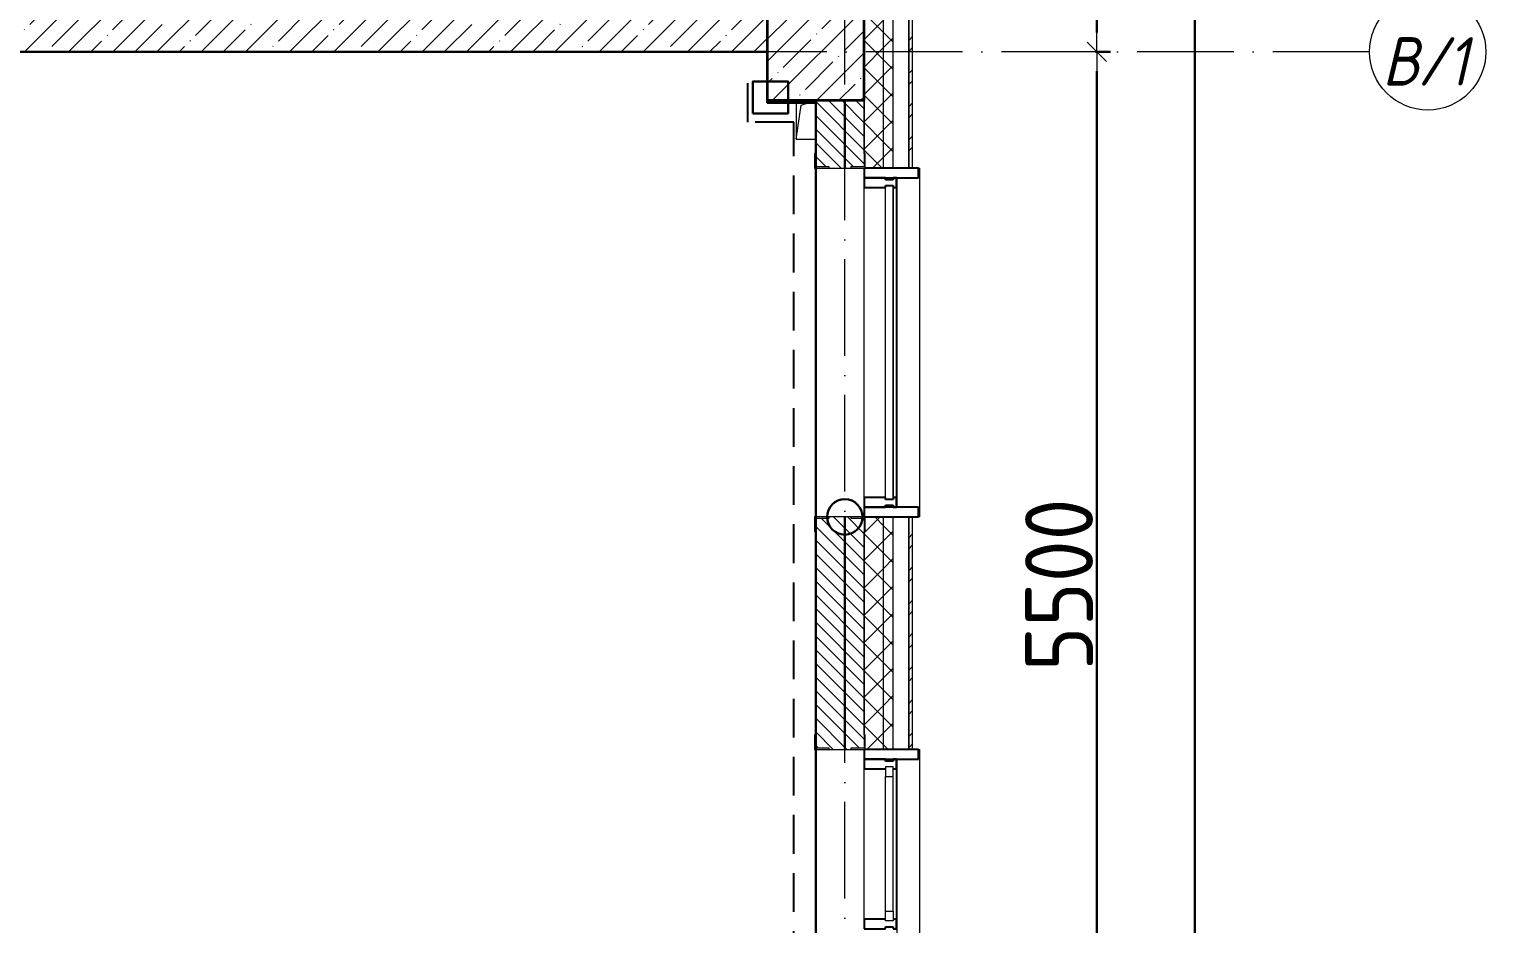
# Model space of a CAD drawing. Header units: millimetres. Extents: x -213536 to 1564669, y -45299 to 942238.
# Drawn here: x 529983 to 537500, y 429885 to 434503 of the extents above; entities that cross this region are included whole.
import ezdxf

# ---------------------------------------------------------------- set-up
doc = ezdxf.new("R2010")
doc.units = ezdxf.units.MM
for name, pattern in [('50_200_ШТРИХ_1Т_ш5_п1_п1_', [700, 500, -100, 0, -100]), ('Штрих короткий', [300, 150, -150]), ('Штриховая _2 мм - 1 мм_', [300, 200, -100])]:
    doc.linetypes.add(name, pattern=pattern)
for name, color, linetype, lineweight in [('0-1', 7, 'Continuous', 5), ('0-2', 7, 'Continuous', 9), ('2.1) ПГП окна 2.8 м', 5, 'Continuous', 30), ('3) ЖБ 4м', 3, 'Continuous', 30), ('3.1) ЖБ окна 1.2 м', 102, 'Continuous', 30), ('4) Метл уголки', 6, 'Continuous', 30), ('5) Швы', 2, 'Continuous', 30), ('Импосты витража', 7, 'Continuous', 9), ('Импосты витража-1', 7, 'Continuous', 25), ('Каркас_Импост', 7, 'Continuous', 13), ('Несущие колонны', 7, 'Continuous', 9), ('Несущие колонны-1', 7, 'Continuous', 35), ('Обобщенные модели', 7, 'Continuous', 9), ('Общие ребра', 7, 'Continuous', 9), ('Окна', 7, 'Continuous', 9), ('Оси', 7, 'Continuous', 9), ('Оси-1', 7, 'Continuous', 20), ('Оси-2', 7, '50_200_ШТРИХ_1Т_ш5_п1_п1_', 9), ('Остекление-1', 7, 'Continuous', 9), ('Перемычка-1', 7, 'Штрих короткий', 9), ('Размеры', 7, 'Continuous', 15), ('Стены', 7, 'Continuous', 9), ('Стены-1', 7, 'Continuous', 13), ('Штриховка разреза-1', 7, 'Continuous', 9)]:
    doc.layers.add(name, color=color, linetype=linetype, lineweight=lineweight)
doc.layers.add('Каркас_Импост-2', color=7, linetype='Continuous', lineweight=9, true_color=0xaaaaaa)
doc.layers.add('СТ-1_1', color=7, linetype='Штриховая _2 мм - 1 мм_', lineweight=90, true_color=0x888888)
doc.layers.get('0-2').off()
doc.styles.add('ISOCPEUR_I_1', font='isocpeui.ttf', dxfattribs={"width": 0.85, "height": 2.5})
doc.styles.add('СПДС', font='isocpeur.ttf', dxfattribs={"width": 0.9})
doc.dimstyles.new('Размера А3', dxfattribs={"dimtxt": 200, "dimasz": 100, "dimexe": 70, "dimexo": 100, "dimgap": 20, "dimtad": 1, "dimdec": 0, "dimrnd": 10, "dimzin": 0, "dimdsep": 46, "dimtxsty": 'СПДС', "dimblk": 'ARROWHEAD_6', "dimcen": 1, "dimclrd": 256, "dimclre": 256, "dimclrt": 256, "dimazin": 0, "dimtfac": 1, "dimtdec": 0, "dimtmove": 2, "dimatfit": 3, "dimfxl": 1, "dimtolj": 1, "dimtzin": 0, "dimarcsym": 0})
pattern_1 = [(45, (0, 0), (-70.71068, 70.71068), []), (135, (0, 0), (-70.71068, -70.71068), [])]

# ---------------------------------------------------------------- blocks, each defined once
blk = doc.blocks.new('Ось сетки - Круг_Ø6_00__ISO-2_5_0_9K_-16731441-АИ2_03_План отделки стен 3-го этажа _Часть 2_')
at = {"layer": 'Оси-1'}
blk.add_circle((0, 0), 3, dxfattribs=at)
blk = doc.blocks.new('ARROWHEAD_6')
at = {"color": 0, "linetype": 'Continuous'}
for p, q in [((0, 0), (-1, 0)), ((-0.5, -0.5), (0.5, 0.5))]:
    blk.add_line(p, q, dxfattribs=at)
blk = doc.blocks.new('*D4760')
at = {"layer": 'Defpoints', "color": 0, "transparency": 16777216}
for p in [(535386.8, 434385.4), (535492.9, 434385.4), (535386.8, 428885.4)]:
    blk.add_point(p, dxfattribs=at)
at = {"layer": 'Размеры', "lineweight": -2, "transparency": 16777216}
for p, q in [((535486.8, 434385.4), (535562.9, 434385.4)), ((535492.9, 428985.4), (535492.9, 434285.4)), ((535486.8, 428885.4), (535562.9, 428885.4))]:
    blk.add_line(p, q, dxfattribs=at)
at = {"layer": 'Размеры', "lineweight": -2, "transparency": 16777216, "xscale": 100, "yscale": 100, "zscale": 100}
for p, rotation in [((535492.9, 434385.4), 90), ((535492.9, 428885.4), 270)]:
    blk.add_blockref('ARROWHEAD_6', p, dxfattribs=dict(at, rotation=rotation))
at = {"layer": 'Размеры', "transparency": 16777216, "insert": (535297.9, 431635.4), "char_height": 350, "width": 2.488, "attachment_point": 5, "rotation": 90, "style": 'СПДС'}
blk.add_mtext('\\A1;5500', dxfattribs=at)
blk = doc.blocks.new('*D4761')
at = {"layer": 'Defpoints', "color": 0, "transparency": 16777216}
for p in [(535386.8, 436435.4), (535492.9, 436435.4), (535386.8, 434385.4)]:
    blk.add_point(p, dxfattribs=at)
at = {"layer": 'Размеры', "lineweight": -2, "transparency": 16777216}
for p, q in [((535486.8, 436435.4), (535562.9, 436435.4)), ((535492.9, 434485.4), (535492.9, 436335.4)), ((535486.8, 434385.4), (535562.9, 434385.4))]:
    blk.add_line(p, q, dxfattribs=at)
at = {"layer": 'Размеры', "lineweight": -2, "transparency": 16777216, "xscale": 100, "yscale": 100, "zscale": 100}
for p, rotation in [((535492.9, 436435.4), 90), ((535492.9, 434385.4), 270)]:
    blk.add_blockref('ARROWHEAD_6', p, dxfattribs=dict(at, rotation=rotation))
at = {"layer": 'Размеры', "transparency": 16777216, "insert": (535297.9, 435410.4), "char_height": 350, "width": 2.488, "attachment_point": 5, "rotation": 90, "style": 'СПДС'}
blk.add_mtext('\\A1;2050', dxfattribs=at)
blk = doc.blocks.new('*D4774')
at = {"layer": 'Defpoints', "color": 0, "transparency": 16777216}
for p in [(535630.4, 474285.4), (535998.3, 474285.4), (535892.2, 425235.4)]:
    blk.add_point(p, dxfattribs=at)
at = {"layer": 'Размеры', "lineweight": -2, "transparency": 16777216}
for p, q in [((535730.4, 474285.4), (536068.3, 474285.4)), ((535998.3, 425335.4), (535998.3, 474185.4)), ((535992.2, 425235.4), (536068.3, 425235.4))]:
    blk.add_line(p, q, dxfattribs=at)
at = {"layer": 'Размеры', "lineweight": -2, "transparency": 16777216, "xscale": 100, "yscale": 100, "zscale": 100}
for p, rotation in [((535998.3, 474285.4), 90), ((535998.3, 425235.4), 270)]:
    blk.add_blockref('ARROWHEAD_6', p, dxfattribs=dict(at, rotation=rotation))
at = {"layer": 'Размеры', "transparency": 16777216, "insert": (535803.3, 449760.4), "char_height": 350, "width": 3.186, "attachment_point": 5, "rotation": 90, "style": 'СПДС'}
blk.add_mtext('\\A1;49050', dxfattribs=at)
blk = doc.blocks.new('BSC_Колонна _Прямоугольная - 500х500-V21-АИ2_03_План отделки стен 3-го этажа _Часть 2_')
at = {"layer": 'Несущие колонны'}
h = blk.add_hatch(dxfattribs=at)
h.set_pattern_fill('FP_29', color=256, style=0, pattern_type=2)
h.set_pattern_definition([(45, (-103350, -9150), (-114.04925, 114.04925), []), (45, (-103235.95, -9150), (-114.04925, 114.04925), [201.613, -40.323, 3.353, -36.97])])
h.paths.add_polyline_path([(-250, -250), (250, -250), (250, 250), (-250, 250)], flags=0)
at = {"layer": 'Несущие колонны-1'}
for p, q in [((250, 250), (-250, 250)), ((-250, 250), (-250, -250)), ((250, -250), (250, 250)), ((-250, -250), (250, -250))]:
    blk.add_line(p, q, dxfattribs=at)
blk = doc.blocks.new('PNS_Панель прямоугольная2 - Нр_Стекло - 40мм-26243474-АИ2_03_План отделки стен 3-го этажа _Часть 2_')
at = {"layer": 'Каркас_Импост'}
for p, q in [((-397.5, 0), (-397.5, 40)), ((-397.5, 40), (-347.5, 40)), ((-347.5, 40), (-347.5, 0)), ((397.5, 40), (347.5, 40)), ((347.5, 40), (347.5, 0)), ((397.5, 0), (397.5, 40)), ((-347.5, 0), (-397.5, 0)), ((347.5, 0), (397.5, 0))]:
    blk.add_line(p, q, dxfattribs=at)
at = {"layer": 'Каркас_Импост-2'}
for p, q in [((-347.5, 40), (347.5, 40)), ((-347.5, 0), (347.5, 0))]:
    blk.add_line(p, q, dxfattribs=at)
blk = doc.blocks.new('Прямоугольный импост - Импост структурный с накладкой - 150мм-25647633-АИ2_03_План отделки стен 3-го этажа _Часть 2_')
at = {"layer": 'Импосты витража-1'}
for p, q in [((-25, 0), (-25, 17)), ((-25, 17), (25, 17)), ((-15, 0), (-25, 0)), ((-15, -40), (-15, 0)), ((25, 17), (25, 0)), ((-25, -150), (-25, -40)), ((-25, -40), (-15, -40)), ((25, -40), (25, -150)), ((25, -150), (-25, -150))]:
    blk.add_line(p, q, dxfattribs=at)
blk = doc.blocks.new('Прямоугольный импост - Импост структурный с накладкой - 150мм-25647642-АИ2_03_План отделки стен 3-го этажа _Часть 2_')
at = {"layer": 'Импосты витража'}
for p, q in [((27275, -100), (28050, -100)), ((27275, -267), (28050, -267))]:
    blk.add_line(p, q, dxfattribs=at)
blk = doc.blocks.new('Прямоугольный импост - Импост структурный с накладкой - 150мм-V161-АИ2_03_План отделки стен 3-го этажа _Часть 2_')
at = {"layer": 'Импосты витража-1'}
for p, q in [((-25, 0), (-25, 17)), ((-25, 17), (25, 17)), ((25, 0), (15, 0)), ((15, 0), (15, -40)), ((25, 17), (25, 0)), ((-25, -150), (-25, -40)), ((15, -40), (25, -40)), ((25, -40), (25, -150)), ((25, -150), (-25, -150))]:
    blk.add_line(p, q, dxfattribs=at)
blk = doc.blocks.new('Прямоугольный импост - Откос НВФ_50х280 мм-V169-АИ2_03_План отделки стен 3-го этажа _Часть 2_')
at = {"layer": 'Импосты витража-1'}
for p, q in [((-50, 130), (0, 130)), ((-50, -150), (-50, 130)), ((0, 130), (0, -144)), ((0, -150), (-50, -150))]:
    blk.add_line(p, q, dxfattribs=at)
blk = doc.blocks.new('PNS_Панель прямоугольная1 - Нр_Стекло - 40мм-25293744-АИ2_03_План отделки стен 3-го этажа _Часть 2_')
at = {"layer": 'Остекление-1'}
for p, q in [((-800, 40), (800, 40)), ((-810, 0), (810, 0)), ((800, 0), (-800, 0))]:
    blk.add_line(p, q, dxfattribs=at)
blk = doc.blocks.new('Прямоугольный импост - Импост структурный с накладкой - 150мм-25651488-АИ2_03_План отделки стен 3-го этажа _Часть 2_')
at = {"layer": 'Импосты витража'}
for p, q in [((41650, -100), (43250, -100)), ((41650, -267), (43250, -267))]:
    blk.add_line(p, q, dxfattribs=at)
blk = doc.blocks.new('Прямоугольный импост - Импост структурный с накладкой - 150мм-25651501-АИ2_03_План отделки стен 3-го этажа _Часть 2_')
at = {"layer": 'Импосты витража-1'}
for p, q in [((-25, 0), (-25, 17)), ((-25, 17), (25, 17)), ((-15, 0), (-25, 0)), ((-15, -40), (-15, 0)), ((25, 0), (15, 0)), ((15, 0), (15, -40)), ((25, 17), (25, 0)), ((-25, -150), (-25, -40)), ((-25, -40), (-15, -40)), ((15, -40), (25, -40)), ((25, -40), (25, -150)), ((25, -150), (-25, -150))]:
    blk.add_line(p, q, dxfattribs=at)
blk = doc.blocks.new('Прямоугольный импост - Откос НВФ_50х280 мм-25995271-АИ2_03_План отделки стен 3-го этажа _Часть 2_')
at = {"layer": 'Импосты витража-1'}
for p, q in [((-50, 130), (0, 130)), ((-50, -150), (-50, 130)), ((0, 130), (0, -144)), ((0, -150), (-50, -150))]:
    blk.add_line(p, q, dxfattribs=at)
blk = doc.blocks.new('Прямоугольный импост - Откос НВФ_50х280 мм-25995273-АИ2_03_План отделки стен 3-го этажа _Часть 2_')
at = {"layer": 'Импосты витража-1'}
for p, q in [((0, 130), (-50, 130)), ((-50, 130), (-50, -150)), ((0, -144), (0, 130)), ((-50, -150), (0, -150))]:
    blk.add_line(p, q, dxfattribs=at)
blk = doc.blocks.new('Проем_Дверь_Прямоугольный - 1800х2700h_оконные проемы-25805030-АИ2_03_План отделки стен 3-го этажа _Часть 2_')
at = {"layer": 'Перемычка-1'}
for p, q in [((900, 125), (-900, 125)), ((900, -125), (-900, -125))]:
    blk.add_line(p, q, dxfattribs=at)
blk = doc.blocks.new('Фахверк_СКБ_Уголок - 250_2700-27497298-АИ2_03_План отделки стен 3-го этажа _Часть 2_')
at = {"layer": 'Обобщенные модели'}
for p, q in [((200, 181), (125, 181)), ((125, 181), (125, 106)), ((131, 106), (131, 175)), ((131, 175), (200, 175)), ((200, 175), (200, 181)), ((125, 106), (131, 106)), ((131, -6), (125, -6)), ((125, -6), (125, -81)), ((131, -75), (131, -6)), ((200, -75), (131, -75)), ((200, -81), (200, -75)), ((125, -81), (200, -81))]:
    blk.add_line(p, q, dxfattribs=at)
blk = doc.blocks.new('AR_Отверстие прямоугольное _в плите_ - AR_Отверстие прямоугольное _в плите_-V225-АИ2_03_План отделки стен 3-го этажа _Часть 2_')
at = {"layer": 'Обобщенные модели'}
for p, q in [((-50, 100), (-50, -100)), ((-25, 75), (50, 100)), ((-50, -100), (-25, 75)), ((-50, -100), (50, -100))]:
    blk.add_line(p, q, dxfattribs=at)
blk = doc.blocks.new('Отлив_СКБ - Отлив витража_120_НВФ-31885687-АИ2_03_План отделки стен 3-го этажа _Часть 2_')
at = {"layer": 'Окна'}
for p, q in [((1750, -2), (50, -2)), ((0, -120), (0, -113)), ((0, -120), (1800, -120)), ((1800, -113), (1800, -120))]:
    blk.add_line(p, q, dxfattribs=at)
blk = doc.blocks.new('0125-Р-ОО-Ш2-АР-о_23_10_2024_rvt-1-АИ2_03_План отделки стен 3-го этажа _Часть 2_')
at = {"layer": 'Штриховка разреза-1'}
h = blk.add_hatch(dxfattribs=at)
h.set_pattern_fill('FP_81', color=256, style=0, pattern_type=2)
h.set_pattern_definition(pattern_1)
h.paths.add_polyline_path([(103700, -200), (103700, 750), (103606, 750), (103606, 675), (103600, 675), (103600, -200)], flags=0)
h.paths.add_polyline_path([(103700, 2550), (103700, 3750), (103606, 3750), (103606, 3675), (103600, 3675), (103600, 2625), (103606, 2625), (103606, 2550)], flags=0)
h.paths.add_polyline_path([(103700, 5550), (103700, 6750), (103606, 6750), (103606, 6675), (103600, 6675), (103600, 5625), (103606, 5625), (103606, 5550)], flags=0)
h.paths.add_polyline_path([(103700, 8550), (103700, 9750), (103606, 9750), (103606, 9675), (103600, 9675), (103600, 8625), (103606, 8625), (103606, 8550)], flags=0)
h.paths.add_polyline_path([(103700, 11550), (103700, 12750), (103606, 12750), (103606, 12675), (103600, 12675), (103600, 11625), (103606, 11625), (103606, 11550)], flags=0)
h.paths.add_polyline_path([(103606, 17550), (103700, 17550), (103700, 18750), (103606, 18750), (103606, 18675), (103600, 18675), (103600, 17625), (103606, 17625), (103606, 17556)], flags=0)
h.paths.add_polyline_path([(103700, 20550), (103700, 21750), (103606, 21750), (103606, 21675), (103600, 21675), (103600, 20625), (103606, 20625), (103606, 20550)], flags=0)
h.paths.add_polyline_path([(103700, 23550), (103700, 24750), (103606, 24750), (103606, 24675), (103600, 24675), (103600, 23625), (103606, 23625), (103606, 23550)], flags=0)
h.paths.add_polyline_path([(103606, 26550), (103700, 26550), (103700, 27750), (103606, 27750), (103606, 27675), (103600, 27675), (103600, 26625), (103606, 26625), (103606, 26556)], flags=0)
h.paths.add_polyline_path([(103606, 29550), (103700, 29550), (103700, 30750), (103606, 30750), (103606, 30675), (103600, 30675), (103600, 29625), (103606, 29625), (103606, 29556)], flags=0)
h.paths.add_polyline_path([(103700, 35550), (103700, 36750), (103606, 36750), (103606, 36675), (103600, 36675), (103600, 35625), (103606, 35625), (103606, 35550)], flags=0)
h.paths.add_polyline_path([(103606, 38550), (103700, 38550), (103700, 39750), (103606, 39750), (103606, 39675), (103600, 39675), (103600, 38625), (103606, 38625), (103606, 38556)], flags=0)
h.paths.add_polyline_path([(103606, 41550), (103700, 41550), (103700, 42750), (103606, 42750), (103606, 42675), (103600, 42675), (103600, 41625), (103606, 41625), (103606, 41556)], flags=0)
h.paths.add_polyline_path([(103700, 47550), (103700, 48615), (103600, 48615), (103600, 47625), (103606, 47625), (103606, 47550)], flags=0)
h = blk.add_hatch(dxfattribs=at)
h.set_pattern_fill('FP_81', color=256, style=0, pattern_type=2)
h.set_pattern_definition(pattern_1)
h.paths.add_polyline_path([(103700, -250), (103750, -250), (103750, 750), (103700, 750), (103700, -200)], flags=0)
h.paths.add_polyline_path([(103750, 2550), (103750, 3750), (103700, 3750), (103700, 2550)], flags=0)
h.paths.add_polyline_path([(103700, 5550), (103750, 5550), (103750, 6750), (103700, 6750), (103700, 6024.8)], flags=0)
h.paths.add_polyline_path([(103700, 8550), (103750, 8550), (103750, 9750), (103700, 9750), (103700, 8797)], flags=0)
h.paths.add_polyline_path([(103750, 11550), (103750, 12750), (103700, 12750), (103700, 11550)], flags=0)
h.paths.add_polyline_path([(103700, 17550), (103750, 17550), (103750, 18750), (103700, 18750), (103700, 18037.6)], flags=0)
h.paths.add_polyline_path([(103700, 20550), (103750, 20550), (103750, 21750), (103700, 21750), (103700, 20809.8)], flags=0)
h.paths.add_polyline_path([(103700, 23550), (103750, 23550), (103750, 24750), (103700, 24750), (103700, 23581.9)], flags=0)
h.paths.add_polyline_path([(103750, 26550), (103750, 27750), (103700, 27750), (103700, 26550)], flags=0)
h.paths.add_polyline_path([(103750, 29550), (103750, 30750), (103700, 30750), (103700, 29550)], flags=0)
h.paths.add_polyline_path([(103700, 35550), (103750, 35550), (103750, 36750), (103700, 36750), (103700, 35594.7)], flags=0)
h.paths.add_polyline_path([(103700, 38550), (103750, 38550), (103750, 39750), (103700, 39750), (103700, 39291)], flags=0)
h.paths.add_polyline_path([(103750, 41550), (103750, 42750), (103700, 42750), (103700, 41550)], flags=0)
h.paths.add_polyline_path([(103750, 47550), (103750, 48615), (103700, 48615), (103700, 47550)], flags=0)
h = blk.add_hatch(dxfattribs=at)
h.set_pattern_fill('FP_80', color=256, style=0, pattern_type=2)
h.set_pattern_definition([(45, (0, 0), (-85.53659, 85.53659), []), (45, (57.02, 0), (-85.53659, 85.53659), [])])
h.paths.add_polyline_path([(103830, -350), (103850, -350), (103850, 750), (103830, 750), (103830, -330)], flags=0)
h.paths.add_polyline_path([(103850, 2550), (103850, 3750), (103830, 3750), (103830, 2550)], flags=0)
h.paths.add_polyline_path([(103850, 5550), (103850, 6750), (103830, 6750), (103830, 5550)], flags=0)
h.paths.add_polyline_path([(103850, 8550), (103850, 9750), (103830, 9750), (103830, 8550)], flags=0)
h.paths.add_polyline_path([(103830, 11550), (103850, 11550), (103850, 12750), (103830, 12750), (103830, 11569.1)], flags=0)
h.paths.add_polyline_path([(103850, 17550), (103850, 18750), (103830, 18750), (103830, 17550)], flags=0)
h.paths.add_polyline_path([(103830, 20550), (103850, 20550), (103850, 21750), (103830, 21750), (103830, 20809.8)], flags=0)
h.paths.add_polyline_path([(103850, 23550), (103850, 24750), (103830, 24750), (103830, 23550)], flags=0)
h.paths.add_polyline_path([(103850, 26550), (103850, 27750), (103830, 27750), (103830, 26550)], flags=0)
h.paths.add_polyline_path([(103830, 29550), (103850, 29550), (103850, 30750), (103830, 30750), (103830, 30050.4)], flags=0)
h.paths.add_polyline_path([(103830, 35550), (103850, 35550), (103850, 36750), (103830, 36750), (103830, 35594.7)], flags=0)
h.paths.add_polyline_path([(103830, 38550), (103850, 38550), (103850, 39750), (103830, 39750), (103830, 39291)], flags=0)
h.paths.add_polyline_path([(103830, 41550), (103850, 41550), (103850, 42750), (103830, 42750), (103830, 42063.2)], flags=0)
h.paths.add_polyline_path([(103830, 47550), (103850, 47550), (103850, 48615), (103830, 48615), (103830, 47607.5)], flags=0)
h = blk.add_hatch(dxfattribs=at)
h.set_pattern_fill('FP_2', color=256, style=0, pattern_type=2)
h.set_pattern_definition([(45, (0, 0), (-114.04925, 114.04925), []), (45, (114.05, 0), (-114.04925, 114.04925), [201.612, -40.322, 3.353, -36.97])])
h.paths.add_polyline_path([(103100, 9150), (103100, 9400), (96100, 9400), (96100, 9150), (102188.9, 9150)], flags=0)
h = blk.add_hatch(dxfattribs=at)
h.set_pattern_fill('FP_1', color=256, style=0, pattern_type=2)
h.set_pattern_definition([(135, (0, 0), (-35.35534, -35.35534), [])])
h.paths.add_polyline_path([(103600, 3400), (103600, 3744), (103531, 3744), (103531, 3750), (103419, 3750), (103419, 3744), (103350, 3744), (103350, 3400)], flags=0)
h.paths.add_polyline_path([(103531, 5550), (103531, 5556), (103600, 5556), (103600, 6744), (103531, 6744), (103531, 6750), (103419, 6750), (103419, 6744), (103350, 6744), (103350, 5556), (103419, 5556), (103419, 5550)], flags=0)
h.paths.add_polyline_path([(103531, 8550), (103531, 8556), (103600, 8556), (103600, 8900), (103350, 8900), (103350, 8556), (103419, 8556), (103419, 8550)], flags=0)
at = {"layer": 'Общие ребра'}
for p, q in [((103700, 8550), (103700, 9750)), ((103750, 8550), (103750, 9750)), ((103600, 8900), (103600, 8625)), ((103600, 8625), (103600, 8900)), ((103700, 5550), (103700, 6750)), ((103750, 5550), (103750, 6750)), ((103600, 6675), (103600, 5625)), ((103600, 5625), (103600, 6675))]:
    blk.add_line(p, q, dxfattribs=at)
at = {"layer": 'Стены'}
for p, q in [((103350, 6750), (103350, 8550)), ((103350, 3750), (103350, 5550))]:
    blk.add_line(p, q, dxfattribs=at)
at = {"layer": 'Стены-1'}
for p, q in [((103830, 8550), (103830, 9750)), ((103830, 9750), (103830, 8550)), ((103850, 8550), (103850, 9750)), ((96100, 9150), (103100, 9150)), ((103350, 8900), (103350, 8625)), ((103419, 8550), (103531, 8550)), ((103606, 8550), (103830, 8550)), ((103830, 8550), (103850, 8550)), ((103531, 6750), (103419, 6750)), ((103830, 6750), (103606, 6750)), ((103830, 5550), (103830, 6750)), ((103850, 6750), (103830, 6750)), ((103830, 6750), (103830, 5550)), ((103850, 5550), (103850, 6750)), ((103350, 6675), (103350, 5625)), ((103419, 5550), (103531, 5550)), ((103606, 5550), (103830, 5550)), ((103830, 5550), (103850, 5550))]:
    blk.add_line(p, q, dxfattribs=at)
at = {"layer": '0-2'}
for name, p in [('BSC_Колонна _Прямоугольная - 500х500-V21-АИ2_03_План отделки стен 3-го этажа _Часть 2_', (103350, 9150)), ('AR_Отверстие прямоугольное _в плите_ - AR_Отверстие прямоугольное _в плите_-V225-АИ2_03_План отделки стен 3-го этажа _Часть 2_', (103300, 8800))]:
    blk.add_blockref(name, p, dxfattribs=at)
for name, p, rotation in [('Фахверк_СКБ_Уголок - 250_2700-27497298-АИ2_03_План отделки стен 3-го этажа _Часть 2_', (103525, 8425), 89.9999999999999), ('Проем_Дверь_Прямоугольный - 1800х2700h_оконные проемы-25805030-АИ2_03_План отделки стен 3-го этажа _Часть 2_', (103475, 7650), 269.9999999999999), ('Отлив_СКБ - Отлив витража_120_НВФ-31885687-АИ2_03_План отделки стен 3-го этажа _Часть 2_', (103767, 6750), 90), ('Прямоугольный импост - Импост структурный с накладкой - 150мм-25651488-АИ2_03_План отделки стен 3-го этажа _Часть 2_', (103500, -34800), 89.99999999999972), ('PNS_Панель прямоугольная1 - Нр_Стекло - 40мм-25293744-АИ2_03_План отделки стен 3-го этажа _Часть 2_', (103750, 7650), 89.99999999999899), ('Прямоугольный импост - Откос НВФ_50х280 мм-25995273-АИ2_03_План отделки стен 3-го этажа _Часть 2_', (103750, 6750), 269.999999999999), ('Фахверк_СКБ_Уголок - 250_2700-27497298-АИ2_03_План отделки стен 3-го этажа _Часть 2_', (103425, 6875), 269.9999999999999), ('Фахверк_СКБ_Уголок - 250_2700-27497298-АИ2_03_План отделки стен 3-го этажа _Часть 2_', (103525, 5425), 89.9999999999999), ('Проем_Дверь_Прямоугольный - 1800х2700h_оконные проемы-25805030-АИ2_03_План отделки стен 3-го этажа _Часть 2_', (103475, 4650), 269.9999999999999), ('Отлив_СКБ - Отлив витража_120_НВФ-31885687-АИ2_03_План отделки стен 3-го этажа _Часть 2_', (103767, 3750), 90), ('Прямоугольный импост - Импост структурный с накладкой - 150мм-25647642-АИ2_03_План отделки стен 3-го этажа _Часть 2_', (103500, -22600), 89.99999999999999), ('PNS_Панель прямоугольная2 - Нр_Стекло - 40мм-26243474-АИ2_03_План отделки стен 3-го этажа _Часть 2_', (103750, 5062.5), 89.9999999999975)]:
    blk.add_blockref(name, p, dxfattribs=dict(at, rotation=rotation))
at = {"layer": '0-2', "extrusion": (0, 0, -1)}
for name, p, rotation in [('Прямоугольный импост - Откос НВФ_50х280 мм-25995271-АИ2_03_План отделки стен 3-го этажа _Часть 2_', (-103750, 8550), 90.00000000000101), ('Прямоугольный импост - Импост структурный с накладкой - 150мм-25651501-АИ2_03_План отделки стен 3-го этажа _Часть 2_', (-103750, 8475), 90.00000000000101), ('Прямоугольный импост - Импост структурный с накладкой - 150мм-25651501-АИ2_03_План отделки стен 3-го этажа _Часть 2_', (-103750, 6825), 90.00000000000101), ('Прямоугольный импост - Откос НВФ_50х280 мм-V169-АИ2_03_План отделки стен 3-го этажа _Часть 2_', (-103750, 5550), 90.0000000000025), ('Прямоугольный импост - Импост структурный с накладкой - 150мм-V161-АИ2_03_План отделки стен 3-го этажа _Часть 2_', (-103750, 5475), 90.0000000000025), ('Прямоугольный импост - Импост структурный с накладкой - 150мм-25647633-АИ2_03_План отделки стен 3-го этажа _Часть 2_', (-103750, 4650), 90.0000000000025)]:
    blk.add_blockref(name, p, dxfattribs=dict(at, rotation=rotation))
blk = doc.blocks.new('3этНиз')
at = {"layer": 'СТ-1_1', "lineweight": 25}
for p, q in [((533692.1, 434023.4), (533692.1, 434273.4)), ((533930.1, 434023.4), (533692.1, 434023.4)), ((533930.1, 428747.4), (533930.1, 434023.4))]:
    blk.add_line(p, q, dxfattribs=at)
at = {"layer": '0-1'}
blk.add_blockref('0125-Р-ОО-Ш2-АР-о_23_10_2024_rvt-1-АИ2_03_План отделки стен 3-го этажа _Часть 2_', (430692.1, 425235.4), dxfattribs=at)
blk = doc.blocks.new('Ось 3 этаж')
at = {"layer": 'Оси-2'}
for p, q in [((534192.1, 423014.8), (534192.1, 477896.8)), ((536900.4, 434385.4), (526392.1, 434385.4))]:
    blk.add_line(p, q, dxfattribs=at)
at = {"layer": 'Оси-1', "xscale": 99.99999999999993, "yscale": 99.99999999999993, "zscale": 99.99999999999993, "rotation": 89.99999999999982}
blk.add_blockref('Ось сетки - Круг_Ø6_00__ISO-2_5_0_9K_-16731441-АИ2_03_План отделки стен 3-го этажа _Часть 2_', (537200.4, 434385.4), dxfattribs=at)
at = {"layer": 'Оси', "char_height": 250, "attachment_point": 1, "style": 'ISOCPEUR_I_1'}
for s, insert, width in [('\\fISOCPEUR|b0|i1|c204|p34|;\\W.9;В', (536964.9, 434461.5), 223.671), ('/1', (537149.5, 434461.5), 346.329)]:
    blk.add_mtext(s, dxfattribs=dict(at, insert=insert, width=width))
at = {"layer": 'Размеры'}
for base, p1, p2, picture, middle in [((535998.3, 474285.4), (535892.2, 425235.4), (535630.4, 474285.4), '*D4774', (535803.3, 449760.4)), ((535492.9, 436435.4), (535386.8, 434385.4), (535386.8, 436435.4), '*D4761', (535297.9, 435410.4)), ((535492.9, 434385.4), (535386.8, 428885.4), (535386.8, 434385.4), '*D4760', (535297.9, 431635.4))]:
    dim = blk.add_linear_dim(base=base, p1=p1, p2=p2, angle=90, dimstyle='Размера А3', override={"dimtxt": 350}, dxfattribs=at)
    dim.commit()
    dim.dimension.update_dxf_attribs({"geometry": picture, "text_midpoint": middle})

msp = doc.modelspace()

# ---------------------------------------------------------------- linework, layer by layer
at = {"layer": '2.1) ПГП окна 2.8 м'}
for points in [[(534192.1, 433785.4), (534192.1, 434135.4)], [(534192.1, 430785.4), (534192.1, 431985.4)]]:
    msp.add_lwpolyline(points, dxfattribs=at)
at = {"layer": '3) ЖБ 4м'}
msp.add_lwpolyline([(527192.1, 434385.4), (533792.1, 434385.4), (533792.1, 434122.9), (534042.1, 434122.9)], dxfattribs=at)
at = {"layer": '3.1) ЖБ окна 1.2 м'}
msp.add_lwpolyline([(534042.1, 428635.4), (534042.1, 434135.4)], dxfattribs=at)
at = {"layer": '4) Метл уголки'}
msp.add_lwpolyline([(533718, 434068.1), (533899.3, 434068.1), (533899.3, 434232.9), (533718, 434232.9)], close=True, dxfattribs=at)
at = {"layer": '5) Швы'}
msp.add_circle((534192.1, 431985.4), 91.6, dxfattribs=at)

# ---------------------------------------------------------------- block references
at = {"color": 5, "lineweight": 30}
msp.add_blockref('Ось 3 этаж', (0, 0), dxfattribs=at)
at = {"layer": '3) ЖБ 4м'}
msp.add_blockref('3этНиз', (0, 0), dxfattribs=at)

doc.saveas('drawing.dxf')
